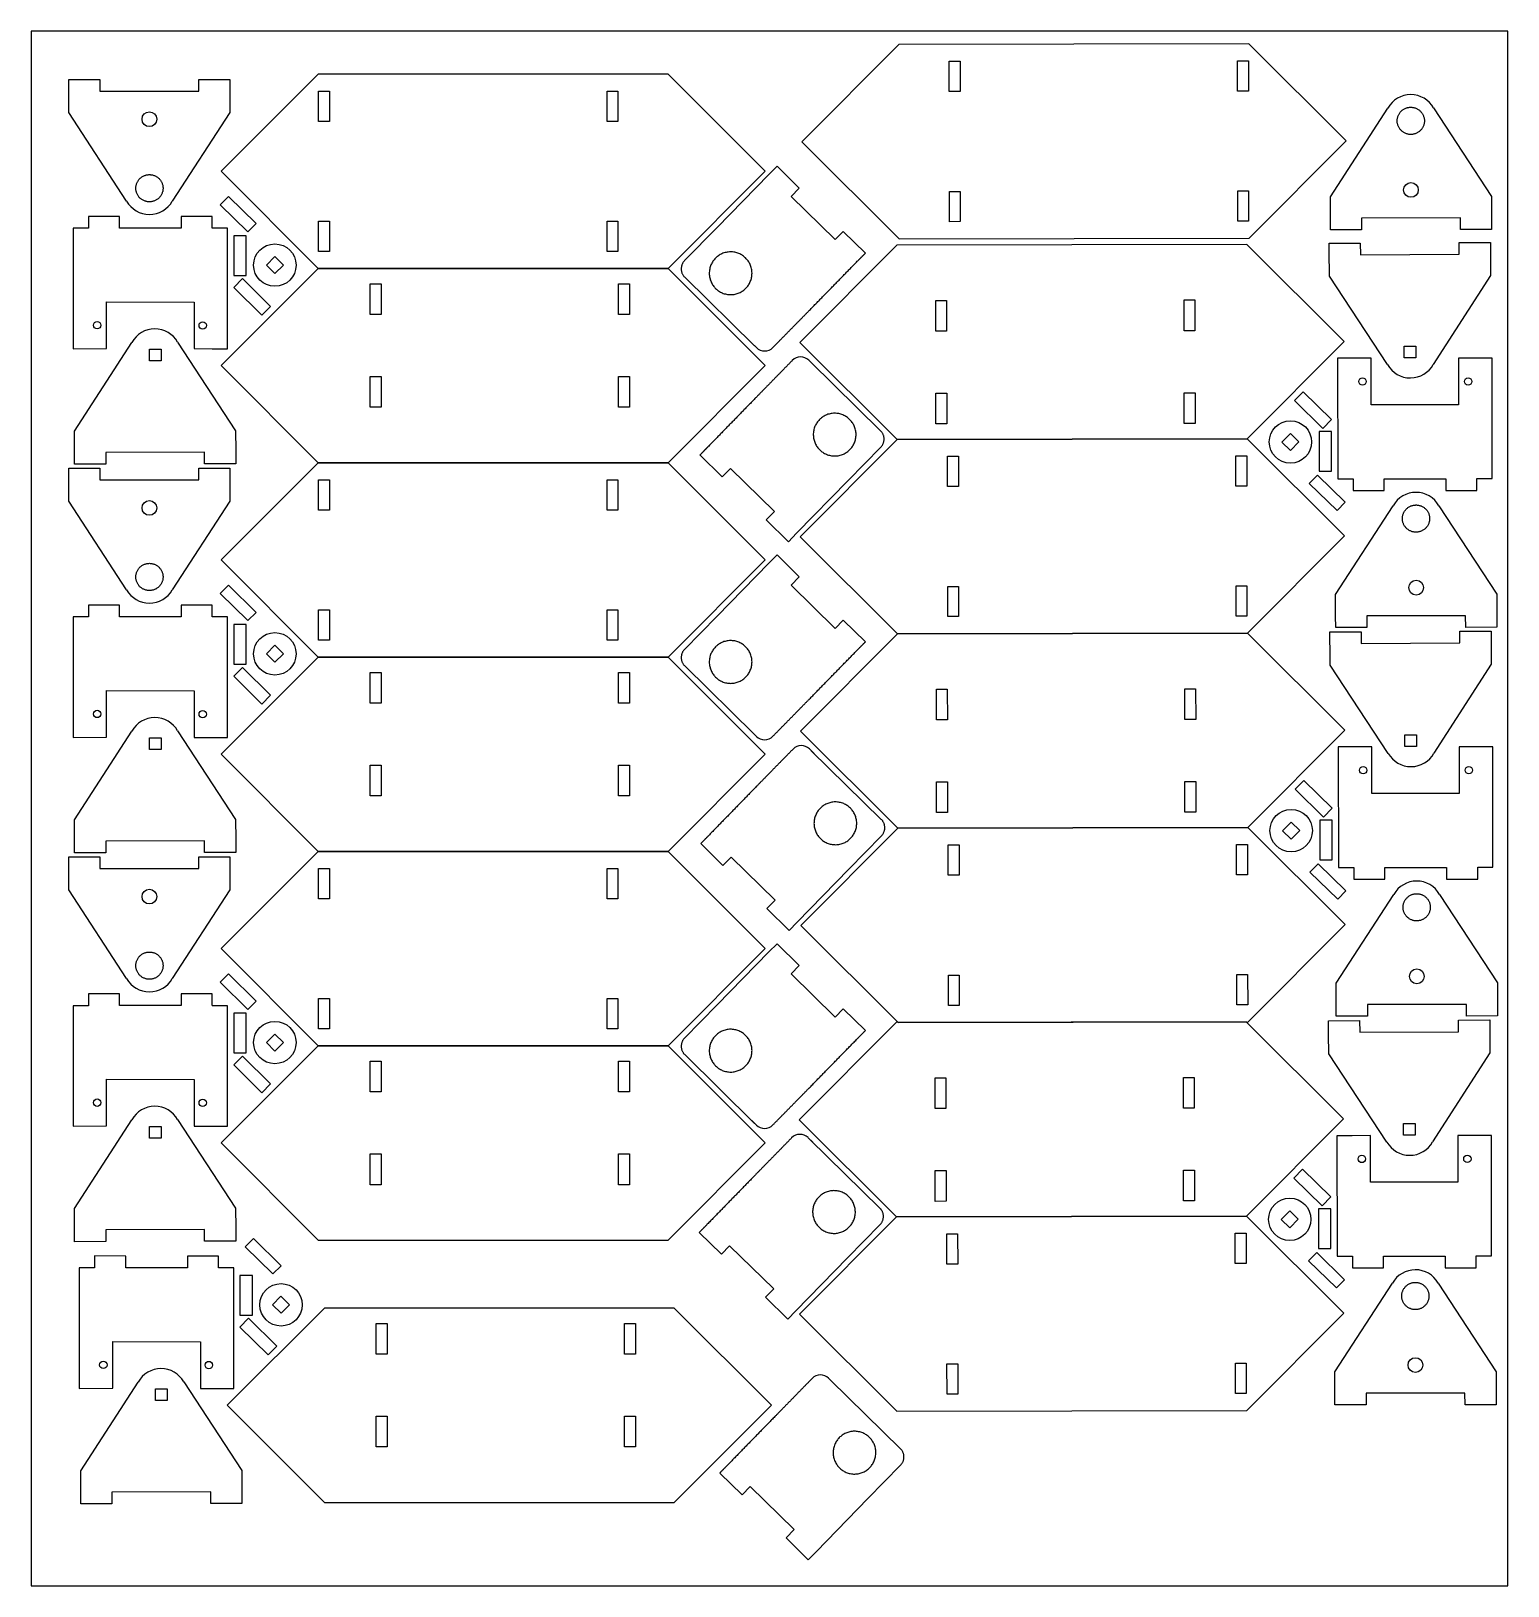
# Model space of a CAD drawing. Header units: millimetres. Extents: x -41 to 339, y 53 to 453.
import ezdxf

# ---------------------------------------------------------------- set-up
doc = ezdxf.new("R2010")
doc.units = ezdxf.units.MM
doc.header["$MEASUREMENT"] = 0
doc.layers.add('Default', color=18, linetype='Continuous', true_color=0x000000)
doc.layers.add('Make2D$visible$lines', color=18, linetype='Continuous', true_color=0x000000)

msp = doc.modelspace()

# ---------------------------------------------------------------- linework, layer by layer
at = {"layer": 'Default'}
for p, q in [((182.46, 449.45), (157.5, 424.41)), ((272.46, 449.61), (182.46, 449.45)), ((297.5, 424.65), (272.46, 449.61)), ((33.04, 441.83), (8.04, 416.83)), ((123.04, 441.83), (33.04, 441.83)), ((148.04, 416.83), (123.04, 441.83)), ((157.5, 424.41), (182.55, 399.45)), ((272.55, 399.61), (297.5, 424.65)), ((8.04, 416.83), (33.04, 391.83)), ((123.04, 391.83), (148.04, 416.83)), ((151.1, 418.1), (148.99, 415.96)), ((156.8, 412.49), (151.1, 418.1)), ((148.99, 415.96), (135.7, 402.37)), ((154.7, 410.35), (156.8, 412.49)), ((9.92, 410.35), (7.82, 408.21)), ((7.82, 408.21), (14.95, 401.2)), ((17.05, 403.34), (9.92, 410.35)), ((166.01, 399.22), (154.7, 410.35)), ((-18.1, 405.21), (-26.1, 405.22)), ((-26.1, 405.22), (-26.1, 402.15)), ((-18.1, 402.21), (-18.1, 405.21)), ((5.77, 405.17), (-2.23, 405.18)), ((-2.23, 405.18), (-2.23, 402.18)), ((5.77, 402.17), (5.77, 405.17)), ((-26.1, 402.15), (-30.05, 402.15)), ((-30.05, 402.15), (-30.05, 371.17)), ((-2.23, 402.18), (-18.1, 402.21)), ((9.72, 402.15), (5.77, 402.15)), ((9.72, 371.17), (9.72, 402.15)), ((14.95, 401.2), (17.05, 403.34)), ((135.7, 402.37), (127.29, 393.82)), ((168.11, 401.36), (166.01, 399.22)), ((173.82, 395.75), (168.11, 401.36)), ((181.94, 397.84), (156.99, 372.79)), ((271.94, 397.99), (181.94, 397.84)), ((182.55, 399.45), (272.55, 399.61)), ((296.99, 373.04), (271.94, 397.99)), ((33.04, 391.83), (8.04, 366.83)), ((33.04, 391.83), (123.04, 391.83)), ((123.04, 391.83), (33.04, 391.83)), ((148.04, 366.83), (123.04, 391.83)), ((127.33, 389.58), (145.33, 371.88)), ((-21.43, 371.21), (-21.41, 383.21)), ((-21.41, 383.21), (1.13, 383.18)), ((1.13, 383.18), (1.11, 371.18)), ((145.33, 371.88), (144.59, 372.61)), ((144.59, 372.61), (145.77, 371.44)), ((156.99, 372.79), (182.03, 347.84)), ((272.03, 347.99), (296.99, 373.04)), ((-30.05, 371.17), (-21.43, 371.21)), ((-10.41, 371.08), (-7.41, 371.08)), ((-10.41, 368.08), (-10.41, 371.08)), ((-7.41, 368.08), (-10.41, 368.08)), ((-7.41, 371.08), (-7.41, 368.08)), ((1.11, 371.18), (5.77, 371.17)), ((5.77, 371.17), (9.72, 371.17)), ((160.45, 367.03), (159.26, 368.19)), ((299.26, 368.71), (295.32, 368.7)), ((295.32, 368.7), (295.38, 337.72)), ((303.93, 368.71), (299.26, 368.71)), ((303.93, 356.71), (303.93, 368.71)), ((312.45, 368.82), (312.44, 371.82)), ((312.44, 371.82), (315.44, 371.82)), ((315.45, 368.82), (312.45, 368.82)), ((315.44, 371.82), (315.45, 368.82)), ((335.08, 368.77), (326.47, 368.71)), ((326.47, 368.71), (326.47, 356.71)), ((335.14, 337.79), (335.08, 368.77)), ((8.04, 366.83), (33.04, 341.83)), ((123.04, 341.83), (148.04, 366.83)), ((177.74, 350.08), (159.71, 367.75)), ((159.71, 367.75), (160.45, 367.03)), ((326.47, 356.71), (303.93, 356.71)), ((182.03, 347.84), (157.07, 322.79)), ((169.39, 337.27), (177.78, 345.84)), ((182.03, 347.84), (272.03, 347.99)), ((272.03, 347.99), (182.03, 347.84)), ((297.07, 323.04), (272.03, 347.99)), ((33.04, 341.83), (8.04, 316.83)), ((123.04, 341.83), (33.04, 341.83)), ((33.04, 341.83), (123.04, 341.83)), ((148.04, 316.83), (123.04, 341.83)), ((131.26, 343.83), (136.98, 338.23)), ((136.98, 338.23), (139.08, 340.37)), ((139.08, 340.37), (150.41, 329.26)), ((156.12, 323.67), (169.39, 337.27)), ((290.14, 338.66), (288.04, 336.52)), ((288.04, 336.52), (295.19, 329.52)), ((297.29, 331.66), (290.14, 338.66)), ((295.38, 337.72), (299.32, 337.73)), ((299.32, 337.71), (299.32, 334.71)), ((307.32, 334.71), (307.32, 337.71)), ((307.32, 337.71), (323.19, 337.71)), ((323.19, 337.71), (323.19, 334.71)), ((331.19, 337.78), (335.14, 337.79)), ((331.19, 334.71), (331.19, 337.78)), ((299.32, 334.71), (307.32, 334.71)), ((323.19, 334.71), (331.19, 334.71)), ((150.41, 329.26), (148.31, 327.12)), ((295.19, 329.52), (297.29, 331.66)), ((148.31, 327.12), (154.02, 321.52)), ((154.02, 321.52), (156.12, 323.67)), ((157.07, 322.79), (182.12, 297.84)), ((272.12, 297.99), (297.07, 323.04)), ((8.04, 316.83), (33.04, 291.83)), ((123.04, 291.83), (148.04, 316.83)), ((151.1, 318.1), (148.99, 315.96)), ((156.8, 312.49), (151.1, 318.1)), ((148.99, 315.96), (135.7, 302.37)), ((154.7, 310.35), (156.8, 312.49)), ((9.92, 310.35), (7.82, 308.21)), ((7.82, 308.21), (14.95, 301.2)), ((17.05, 303.34), (9.92, 310.35)), ((166.01, 299.22), (154.7, 310.35)), ((-18.1, 305.21), (-26.1, 305.22)), ((-26.1, 305.22), (-26.1, 302.15)), ((-18.1, 302.21), (-18.1, 305.21)), ((5.77, 305.17), (-2.23, 305.18)), ((-2.23, 305.18), (-2.23, 302.18)), ((5.77, 302.17), (5.77, 305.17)), ((-26.1, 302.15), (-30.05, 302.15)), ((-30.05, 302.15), (-30.05, 271.17)), ((-2.23, 302.18), (-18.1, 302.21)), ((9.72, 302.15), (5.77, 302.15)), ((9.72, 271.17), (9.72, 302.15)), ((14.95, 301.2), (17.05, 303.34)), ((135.7, 302.37), (127.29, 293.82)), ((168.11, 301.36), (166.01, 299.22)), ((173.82, 295.75), (168.11, 301.36)), ((182.12, 297.84), (157.16, 272.79)), ((182.12, 297.84), (272.12, 297.99)), ((272.12, 297.99), (182.12, 297.84)), ((297.16, 273.04), (272.12, 297.99)), ((33.04, 291.83), (8.04, 266.83)), ((123.04, 291.83), (33.04, 291.83)), ((33.04, 291.83), (123.04, 291.83)), ((148.04, 266.83), (123.04, 291.83)), ((127.33, 289.58), (145.33, 271.88)), ((-21.43, 271.21), (-21.41, 283.21)), ((-21.41, 283.21), (1.13, 283.18)), ((1.13, 283.18), (1.11, 271.18)), ((145.33, 271.88), (144.59, 272.61)), ((144.59, 272.61), (145.77, 271.44)), ((157.16, 272.79), (182.21, 247.84)), ((272.21, 247.99), (297.16, 273.04)), ((-30.05, 271.17), (-21.43, 271.21)), ((-10.41, 271.08), (-7.41, 271.08)), ((-10.41, 268.08), (-10.41, 271.08)), ((-7.41, 268.08), (-10.41, 268.08)), ((-7.41, 271.08), (-7.41, 268.08)), ((1.11, 271.18), (5.77, 271.17)), ((5.77, 271.17), (9.72, 271.17)), ((160.63, 267.03), (159.44, 268.19)), ((299.44, 268.71), (295.5, 268.7)), ((295.5, 268.7), (295.55, 237.72)), ((304.1, 268.71), (299.44, 268.71)), ((304.11, 256.71), (304.1, 268.71)), ((312.62, 268.82), (312.62, 271.82)), ((312.62, 271.82), (315.62, 271.82)), ((315.62, 268.82), (312.62, 268.82)), ((315.62, 271.82), (315.62, 268.82)), ((335.26, 268.77), (326.64, 268.71)), ((326.64, 268.71), (326.65, 256.72)), ((335.31, 237.79), (335.26, 268.77)), ((8.04, 266.83), (33.04, 241.83)), ((123.04, 241.83), (148.04, 266.83)), ((177.92, 250.08), (159.89, 267.75)), ((159.89, 267.75), (160.63, 267.03)), ((326.65, 256.72), (304.11, 256.71)), ((182.21, 247.84), (157.25, 222.79)), ((169.56, 237.27), (177.96, 245.84)), ((272.21, 247.99), (182.21, 247.84)), ((182.21, 247.84), (272.21, 247.99)), ((297.25, 223.04), (272.21, 247.99)), ((33.04, 241.83), (8.04, 216.83)), ((123.04, 241.83), (33.04, 241.83)), ((33.04, 241.83), (123.04, 241.83)), ((148.04, 216.83), (123.04, 241.83)), ((131.44, 243.83), (137.15, 238.23)), ((137.15, 238.23), (139.25, 240.37)), ((139.25, 240.37), (150.59, 229.26)), ((156.3, 223.67), (169.56, 237.27)), ((290.32, 238.66), (288.22, 236.52)), ((288.22, 236.52), (295.36, 229.52)), ((297.46, 231.66), (290.32, 238.66)), ((295.55, 237.72), (299.49, 237.73)), ((299.5, 237.71), (299.5, 234.71)), ((307.5, 234.71), (307.5, 237.71)), ((307.5, 237.71), (323.37, 237.71)), ((323.37, 237.71), (323.37, 234.71)), ((331.37, 237.78), (335.31, 237.79)), ((331.37, 234.71), (331.37, 237.78)), ((299.5, 234.71), (307.5, 234.71)), ((323.37, 234.71), (331.37, 234.71)), ((150.59, 229.26), (148.49, 227.12)), ((295.36, 229.52), (297.46, 231.66)), ((148.49, 227.12), (154.2, 221.52)), ((154.2, 221.52), (156.3, 223.67)), ((157.25, 222.79), (182.29, 197.84)), ((272.29, 197.99), (297.25, 223.04)), ((8.04, 216.83), (33.04, 191.83)), ((123.04, 191.83), (148.04, 216.83)), ((151.1, 218.1), (148.99, 215.96)), ((156.8, 212.49), (151.1, 218.1)), ((148.99, 215.96), (135.7, 202.37)), ((154.7, 210.35), (156.8, 212.49)), ((9.92, 210.35), (7.82, 208.21)), ((7.82, 208.21), (14.95, 201.2)), ((17.05, 203.34), (9.92, 210.35)), ((166.01, 199.22), (154.7, 210.35)), ((-18.1, 205.21), (-26.1, 205.22)), ((-26.1, 205.22), (-26.1, 202.15)), ((-18.1, 202.21), (-18.1, 205.21)), ((5.77, 205.17), (-2.23, 205.18)), ((-2.23, 205.18), (-2.23, 202.18)), ((5.77, 202.17), (5.77, 205.17)), ((-26.1, 202.15), (-30.05, 202.15)), ((-30.05, 202.15), (-30.05, 171.17)), ((-2.23, 202.18), (-18.1, 202.21)), ((9.72, 202.15), (5.77, 202.15)), ((9.72, 171.17), (9.72, 202.15)), ((14.95, 201.2), (17.05, 203.34)), ((135.7, 202.37), (127.29, 193.82)), ((168.11, 201.36), (166.01, 199.22)), ((173.82, 195.75), (168.11, 201.36)), ((181.77, 197.84), (156.81, 172.79)), ((271.77, 197.99), (181.77, 197.84)), ((182.29, 197.84), (272.29, 197.99)), ((296.81, 173.04), (271.77, 197.99)), ((33.04, 191.83), (8.04, 166.83)), ((33.04, 191.83), (123.04, 191.83)), ((123.04, 191.83), (33.04, 191.83)), ((148.04, 166.83), (123.04, 191.83)), ((127.33, 189.58), (145.33, 171.88)), ((-21.43, 171.21), (-21.41, 183.21)), ((-21.41, 183.21), (1.13, 183.18)), ((1.13, 183.18), (1.11, 171.18)), ((145.33, 171.88), (144.59, 172.61)), ((144.59, 172.61), (145.77, 171.44)), ((156.81, 172.79), (181.85, 147.84)), ((271.85, 147.99), (296.81, 173.04)), ((-30.05, 171.17), (-21.43, 171.21)), ((-10.41, 171.08), (-7.41, 171.08)), ((-10.41, 168.08), (-10.41, 171.08)), ((-7.41, 168.08), (-10.41, 168.08)), ((-7.41, 171.08), (-7.41, 168.08)), ((1.11, 171.18), (5.77, 171.17)), ((5.77, 171.17), (9.72, 171.17)), ((160.28, 167.03), (159.09, 168.19)), ((299.09, 168.7), (295.14, 168.7)), ((295.14, 168.7), (295.2, 137.72)), ((303.75, 168.71), (299.09, 168.7)), ((303.75, 156.71), (303.75, 168.71)), ((312.27, 168.82), (312.27, 171.82)), ((312.27, 171.82), (315.27, 171.82)), ((315.27, 168.82), (312.27, 168.82)), ((315.27, 171.82), (315.27, 168.82)), ((334.91, 168.77), (326.29, 168.71)), ((326.29, 168.71), (326.3, 156.71)), ((334.96, 137.79), (334.91, 168.77)), ((8.04, 166.83), (33.04, 141.83)), ((123.04, 141.83), (148.04, 166.83)), ((177.57, 150.08), (159.53, 167.75)), ((159.53, 167.75), (160.28, 167.03)), ((326.3, 156.71), (303.75, 156.71)), ((181.85, 147.84), (156.9, 122.79)), ((169.21, 137.27), (177.61, 145.84)), ((181.85, 147.84), (271.85, 147.99)), ((271.85, 147.99), (181.85, 147.84)), ((296.9, 123.04), (271.85, 147.99)), ((16.35, 142.27), (14.24, 140.13)), ((14.24, 140.13), (21.37, 133.12)), ((23.48, 135.26), (16.35, 142.27)), ((33.04, 141.83), (123.04, 141.83)), ((131.09, 143.83), (136.8, 138.23)), ((136.8, 138.23), (138.9, 140.37)), ((138.9, 140.37), (150.23, 129.26)), ((-24.5, 137.75), (-24.51, 134.68)), ((-16.5, 137.73), (-24.5, 137.75)), ((-16.51, 134.73), (-16.5, 137.73)), ((7.36, 137.7), (-0.64, 137.71)), ((-0.64, 137.71), (-0.64, 134.71)), ((7.36, 134.7), (7.36, 137.7)), ((155.95, 123.66), (169.21, 137.27)), ((289.97, 138.66), (287.87, 136.52)), ((287.87, 136.52), (295.01, 129.52)), ((297.11, 131.66), (289.97, 138.66)), ((295.2, 137.72), (299.14, 137.73)), ((299.15, 137.7), (299.15, 134.7)), ((307.15, 134.71), (307.15, 137.71)), ((307.15, 137.71), (323.02, 137.71)), ((323.02, 137.71), (323.02, 134.71)), ((331.02, 137.78), (334.96, 137.79)), ((331.02, 134.71), (331.02, 137.78)), ((-24.51, 134.68), (-28.46, 134.68)), ((-28.46, 134.68), (-28.46, 103.7)), ((-0.64, 134.71), (-16.51, 134.73)), ((11.31, 134.68), (7.36, 134.68)), ((11.31, 103.7), (11.31, 134.68)), ((21.37, 133.12), (23.48, 135.26)), ((299.15, 134.7), (307.15, 134.71)), ((323.02, 134.71), (331.02, 134.71)), ((150.23, 129.26), (148.13, 127.12)), ((295.01, 129.52), (297.11, 131.66)), ((34.63, 124.36), (9.63, 99.36)), ((124.63, 124.36), (34.63, 124.36)), ((149.63, 99.36), (124.63, 124.36)), ((148.13, 127.12), (153.85, 121.52)), ((153.85, 121.52), (155.95, 123.66)), ((156.9, 122.79), (181.94, 97.84)), ((271.94, 97.99), (296.9, 123.04)), ((-19.84, 103.74), (-19.82, 115.74)), ((-19.82, 115.74), (2.72, 115.7)), ((2.72, 115.7), (2.7, 103.7)), ((165.55, 105.12), (164.37, 106.28)), ((182.84, 88.18), (164.81, 105.84)), ((164.81, 105.84), (165.55, 105.12)), ((-28.46, 103.7), (-19.84, 103.74)), ((-8.82, 103.61), (-5.82, 103.61)), ((-8.82, 100.61), (-8.82, 103.61)), ((-5.82, 100.61), (-8.82, 100.61)), ((-5.82, 103.61), (-5.82, 100.61)), ((2.7, 103.7), (7.36, 103.7)), ((7.36, 103.7), (11.31, 103.7)), ((9.63, 99.36), (34.63, 74.36)), ((124.63, 74.36), (149.63, 99.36)), ((181.94, 97.84), (271.94, 97.99)), ((136.36, 81.92), (142.08, 76.32)), ((174.49, 75.36), (182.89, 83.93)), ((142.08, 76.32), (144.18, 78.46)), ((144.18, 78.46), (155.51, 67.36)), ((34.63, 74.36), (124.63, 74.36)), ((161.22, 61.76), (174.49, 75.36)), ((155.51, 67.36), (153.41, 65.21)), ((153.41, 65.21), (159.13, 59.61)), ((159.13, 59.61), (161.22, 61.76))]:
    msp.add_line(p, q, dxfattribs=at)
for points in [[(-40.85, 52.88), (339.15, 52.88), (339.15, 452.88), (-40.85, 452.88)], [(198.18, 437.31), (195.38, 437.3), (195.37, 445.1), (198.17, 445.11)], [(272.38, 437.44), (269.58, 437.43), (269.57, 445.23), (272.37, 445.24)], [(33.14, 437.46), (35.94, 437.46), (35.94, 429.66), (33.14, 429.66)], [(107.34, 437.46), (110.14, 437.46), (110.14, 429.66), (107.34, 429.66)], [(198.24, 403.85), (195.44, 403.84), (195.43, 411.64), (198.23, 411.65)], [(272.44, 403.98), (269.64, 403.97), (269.63, 411.77), (272.43, 411.78)], [(33.14, 404), (35.94, 404), (35.94, 396.2), (33.14, 396.2)], [(107.34, 404), (110.14, 404), (110.14, 396.2), (107.34, 396.2)], [(14.51, 400.21), (11.31, 400.21), (11.31, 390.01), (14.51, 390.01)], [(21.85, 394.86), (19.68, 392.65), (21.89, 390.48), (24.06, 392.69)], [(13.52, 389.19), (11.28, 386.91), (18.55, 379.76), (20.79, 382.04)], [(46.39, 379.97), (46.39, 387.87), (49.19, 387.87), (49.19, 379.97)], [(110.29, 387.87), (113.09, 387.87), (113.09, 379.97), (110.29, 379.97)], [(191.93, 375.68), (191.92, 383.58), (194.72, 383.59), (194.73, 375.69)], [(255.82, 383.7), (258.62, 383.7), (258.63, 375.8), (255.83, 375.8)], [(49.19, 356.1), (46.39, 356.1), (46.39, 364), (49.19, 364)], [(113.09, 364), (113.09, 356.1), (110.29, 356.1), (110.29, 364)], [(291.55, 350.67), (293.79, 352.96), (286.5, 360.1), (284.26, 357.81)], [(194.77, 351.82), (191.97, 351.81), (191.96, 359.71), (194.76, 359.72)], [(258.66, 359.83), (258.67, 351.93), (255.87, 351.93), (255.86, 359.83)], [(283.23, 344.99), (285.39, 347.2), (283.18, 349.37), (281.01, 347.16)], [(290.58, 339.66), (293.78, 339.66), (293.76, 349.86), (290.56, 349.86)], [(197.75, 335.69), (194.95, 335.69), (194.94, 343.49), (197.74, 343.49)], [(271.95, 335.82), (269.15, 335.82), (269.14, 343.62), (271.94, 343.62)], [(33.14, 337.46), (35.94, 337.46), (35.94, 329.66), (33.14, 329.66)], [(107.34, 337.46), (110.14, 337.46), (110.14, 329.66), (107.34, 329.66)], [(197.81, 302.23), (195.01, 302.23), (195, 310.03), (197.8, 310.03)], [(272.01, 302.36), (269.21, 302.36), (269.2, 310.16), (272, 310.16)], [(33.14, 304), (35.94, 304), (35.94, 296.2), (33.14, 296.2)], [(107.34, 304), (110.14, 304), (110.14, 296.2), (107.34, 296.2)], [(14.51, 300.21), (11.31, 300.21), (11.31, 290.01), (14.51, 290.01)], [(21.85, 294.86), (19.68, 292.65), (21.89, 290.48), (24.06, 292.69)], [(13.52, 289.19), (11.28, 286.91), (18.55, 279.76), (20.79, 282.04)], [(46.39, 279.97), (46.39, 287.87), (49.19, 287.87), (49.19, 279.97)], [(110.29, 287.87), (113.09, 287.87), (113.09, 279.97), (110.29, 279.97)], [(192.11, 275.68), (192.09, 283.58), (194.89, 283.59), (194.91, 275.69)], [(255.99, 283.7), (258.79, 283.7), (258.81, 275.8), (256.01, 275.8)], [(49.19, 256.1), (46.39, 256.1), (46.39, 264), (49.19, 264)], [(113.09, 264), (113.09, 256.1), (110.29, 256.1), (110.29, 264)], [(291.73, 250.67), (293.97, 252.96), (286.68, 260.1), (284.44, 257.81)], [(194.95, 251.82), (192.15, 251.81), (192.14, 259.71), (194.94, 259.72)], [(258.84, 259.83), (258.85, 251.93), (256.05, 251.93), (256.04, 259.83)], [(283.4, 244.99), (285.57, 247.2), (283.36, 249.37), (281.19, 247.16)], [(290.76, 239.66), (293.96, 239.66), (293.94, 249.86), (290.74, 249.86)], [(197.93, 235.69), (195.13, 235.69), (195.11, 243.49), (197.91, 243.49)], [(272.13, 235.82), (269.33, 235.82), (269.31, 243.62), (272.11, 243.62)], [(33.14, 237.46), (35.94, 237.46), (35.94, 229.66), (33.14, 229.66)], [(107.34, 237.46), (110.14, 237.46), (110.14, 229.66), (107.34, 229.66)], [(197.99, 202.23), (195.19, 202.23), (195.17, 210.03), (197.97, 210.03)], [(272.19, 202.37), (269.39, 202.36), (269.37, 210.16), (272.17, 210.17)], [(33.14, 204), (35.94, 204), (35.94, 196.2), (33.14, 196.2)], [(107.34, 204), (110.14, 204), (110.14, 196.2), (107.34, 196.2)], [(14.51, 200.21), (11.31, 200.21), (11.31, 190.01), (14.51, 190.01)], [(21.85, 194.86), (19.68, 192.65), (21.89, 190.48), (24.06, 192.69)], [(13.52, 189.19), (11.28, 186.91), (18.55, 179.76), (20.79, 182.04)], [(46.39, 179.97), (46.39, 187.87), (49.19, 187.87), (49.19, 179.97)], [(110.29, 187.87), (113.09, 187.87), (113.09, 179.97), (110.29, 179.97)], [(191.75, 175.68), (191.74, 183.58), (194.54, 183.59), (194.55, 175.69)], [(255.64, 183.69), (258.44, 183.7), (258.45, 175.8), (255.65, 175.79)], [(49.19, 156.1), (46.39, 156.1), (46.39, 164), (49.19, 164)], [(113.09, 164), (113.09, 156.1), (110.29, 156.1), (110.29, 164)], [(291.37, 150.67), (293.61, 152.96), (286.33, 160.1), (284.09, 157.81)], [(194.6, 151.82), (191.8, 151.81), (191.78, 159.71), (194.58, 159.72)], [(258.48, 159.83), (258.5, 151.93), (255.7, 151.93), (255.68, 159.83)], [(283.05, 144.99), (285.22, 147.2), (283, 149.37), (280.83, 147.16)], [(290.4, 139.65), (293.6, 139.66), (293.58, 149.86), (290.38, 149.85)], [(197.58, 135.69), (194.78, 135.69), (194.76, 143.49), (197.56, 143.49)], [(271.78, 135.82), (268.98, 135.82), (268.96, 143.62), (271.76, 143.62)], [(16.1, 132.73), (12.9, 132.73), (12.9, 122.53), (16.1, 122.53)], [(23.44, 127.39), (21.27, 125.18), (23.48, 123), (25.65, 125.21)], [(15.11, 121.72), (12.87, 119.44), (20.14, 112.28), (22.38, 114.57)], [(47.98, 112.5), (47.98, 120.4), (50.78, 120.4), (50.78, 112.5)], [(111.88, 120.4), (114.68, 120.4), (114.68, 112.5), (111.88, 112.5)], [(197.63, 102.23), (194.83, 102.23), (194.82, 110.03), (197.62, 110.03)], [(271.83, 102.36), (269.03, 102.36), (269.02, 110.16), (271.82, 110.16)], [(50.78, 88.63), (47.98, 88.63), (47.98, 96.53), (50.78, 96.53)], [(114.68, 96.53), (114.68, 88.63), (111.88, 88.63), (111.88, 96.53)]]:
    msp.add_lwpolyline(points, close=True, dxfattribs=at)
for centre, radius in [((-10.4, 430.21), 1.9), ((314.19, 412.02), 1.9), ((21.87, 392.67), 5.45), ((-23.85, 377.2), 0.95), ((3.31, 377.16), 0.95), ((301.74, 362.72), 0.95), ((328.9, 362.73), 0.95), ((283.2, 347.18), 5.45), ((-10.4, 330.21), 1.9), ((315.54, 309.69), 1.9), ((21.87, 292.67), 5.45), ((-23.85, 277.2), 0.95), ((3.31, 277.16), 0.95), ((301.91, 262.72), 0.95), ((329.08, 262.73), 0.95), ((283.38, 247.18), 5.45), ((-10.4, 230.21), 1.9), ((315.71, 209.69), 1.9), ((21.87, 192.67), 5.45), ((-23.85, 177.2), 0.95), ((3.31, 177.16), 0.95), ((301.56, 162.72), 0.95), ((328.72, 162.73), 0.95), ((283.03, 147.18), 5.45), ((23.46, 125.19), 5.45), ((-22.26, 109.73), 0.95), ((4.9, 109.69), 0.95), ((315.36, 109.69), 1.9)]:
    msp.add_circle(centre, radius, dxfattribs=at)
for centre, start, end in [((147.88, 373.58), 225.4801, 315.4801), ((157.16, 366.05), 45.5811, 135.5811), ((147.88, 273.58), 225.4801, 315.4801), ((157.34, 266.05), 45.5811, 135.5811), ((147.88, 173.58), 225.4801, 315.4801), ((156.99, 166.05), 45.5811, 135.5811), ((162.27, 104.14), 45.5811, 135.5811)]:
    msp.add_arc(centre, 3, start, end, dxfattribs=at)
for points in [[(135.23, 394.43), (139.08, 398.35), (143.01, 394.5), (146.93, 390.64), (143.07, 386.72), (139.21, 382.8), (135.29, 386.65), (131.37, 390.51), (135.23, 394.43)], [(169.85, 345.22), (166, 341.29), (162.07, 345.14), (158.14, 348.99), (161.99, 352.91), (165.84, 356.84), (169.77, 352.99), (173.7, 349.14), (169.85, 345.22)], [(135.23, 294.43), (139.08, 298.35), (143.01, 294.5), (146.93, 290.64), (143.07, 286.72), (139.21, 282.8), (135.29, 286.65), (131.37, 290.51), (135.23, 294.43)], [(170.03, 245.22), (166.18, 241.29), (162.25, 245.14), (158.32, 248.99), (162.17, 252.91), (166.02, 256.84), (169.95, 252.99), (173.88, 249.14), (170.03, 245.22)], [(135.23, 194.43), (139.08, 198.35), (143.01, 194.5), (146.93, 190.64), (143.07, 186.72), (139.21, 182.8), (135.29, 186.65), (131.37, 190.51), (135.23, 194.43)], [(169.67, 145.22), (165.83, 141.29), (161.9, 145.14), (157.97, 148.99), (161.82, 152.91), (165.67, 156.84), (169.6, 152.99), (173.52, 149.14), (169.67, 145.22)], [(174.95, 83.31), (171.1, 79.38), (167.17, 83.23), (163.25, 87.08), (167.1, 91.01), (170.94, 94.93), (174.87, 91.08), (178.8, 87.24), (174.95, 83.31)]]:
    msp.add_rational_spline(points, [1, 0.707106781187, 1, 0.707106781187, 1, 0.707106781187, 1, 0.707106781187, 1], degree=2, knots=[0, 0, 0, 3.926991, 3.926991, 7.853982, 7.853982, 11.780972, 11.780972, 15.707963, 15.707963, 15.707963], dxfattribs=at)
for points in [[(127.29, 393.82), (125.19, 391.68), (127.33, 389.58)], [(177.78, 345.84), (179.88, 347.98), (177.74, 350.08)], [(127.29, 293.82), (125.19, 291.68), (127.33, 289.58)], [(177.96, 245.84), (180.06, 247.99), (177.92, 250.08)], [(127.29, 193.82), (125.19, 191.68), (127.33, 189.58)], [(177.61, 145.84), (179.71, 147.98), (177.57, 150.08)], [(182.89, 83.93), (184.99, 86.08), (182.84, 88.18)]]:
    msp.add_rational_spline(points, [1, 0.707106781187, 1], degree=2, dxfattribs=at)
for points in [[(150.02, 371.47), (154.22, 375.75), (158.43, 380.03), (165.07, 386.82), (171.71, 393.61), (172.77, 394.68), (173.82, 395.75)], [(155.02, 368.15), (150.82, 363.86), (146.63, 359.58), (139.99, 352.77), (133.36, 345.97), (132.31, 344.9), (131.26, 343.83)], [(150.02, 271.47), (154.22, 275.75), (158.43, 280.03), (165.07, 286.82), (171.71, 293.61), (172.77, 294.68), (173.82, 295.75)], [(155.2, 268.15), (151, 263.86), (146.8, 259.58), (140.17, 252.77), (133.54, 245.97), (132.49, 244.9), (131.44, 243.83)], [(150.02, 171.47), (154.22, 175.75), (158.43, 180.03), (165.07, 186.82), (171.71, 193.61), (172.77, 194.68), (173.82, 195.75)], [(154.85, 168.15), (150.65, 163.86), (146.45, 159.58), (139.82, 152.77), (133.19, 145.97), (132.14, 144.9), (131.09, 143.83)], [(160.12, 106.24), (155.92, 101.95), (151.73, 97.67), (145.09, 90.87), (138.46, 84.06), (137.41, 82.99), (136.36, 81.92)]]:
    msp.add_open_spline(points, degree=2, knots=[542.071692, 542.071692, 542.071692, 552.317692, 552.317692, 572.375499, 572.375499, 575.61481, 575.61481, 575.61481], dxfattribs=at)
at = {"layer": 'Make2D$visible$lines'}
for p, q in [((-31.13, 437.45), (-31.13, 440.45)), ((-31.13, 440.45), (-23.13, 440.45)), ((-23.13, 440.45), (-23.13, 437.45)), ((2.33, 437.45), (2.33, 440.45)), ((2.33, 440.45), (10.33, 440.45)), ((10.33, 440.45), (10.33, 437.45)), ((-23.13, 437.45), (2.33, 437.45)), ((10.33, 437.45), (10.33, 431.95)), ((293.46, 410.25), (308.27, 433.08)), ((320.04, 433.1), (334.92, 410.32)), ((-16.28, 409.14), (-31.13, 431.95)), ((10.33, 431.95), (-4.51, 409.14)), ((293.47, 404.75), (293.46, 410.25)), ((293.48, 401.75), (293.47, 404.75)), ((326.93, 404.8), (301.47, 404.76)), ((301.47, 404.76), (301.48, 401.76)), ((326.94, 401.8), (326.93, 404.8)), ((334.93, 404.82), (334.94, 401.82)), ((301.48, 401.76), (293.48, 401.75)), ((334.94, 401.82), (326.94, 401.8)), ((293.17, 398.29), (301.17, 398.33)), ((293.19, 395.29), (293.17, 398.29)), ((301.17, 398.33), (301.19, 395.33)), ((326.63, 398.46), (334.63, 398.5)), ((326.65, 395.46), (326.63, 398.46)), ((334.63, 398.5), (334.65, 395.5)), ((301.19, 395.33), (326.65, 395.46)), ((334.65, 395.5), (334.68, 390.01)), ((308.18, 367.06), (293.22, 389.79)), ((334.68, 390.01), (319.95, 367.12)), ((-29.68, 349.93), (-14.91, 372.79)), ((-3.14, 372.83), (11.78, 350.08)), ((-29.66, 344.43), (-29.68, 349.93)), ((-29.65, 341.43), (-29.66, 344.43)), ((3.8, 344.55), (-21.66, 344.46)), ((-21.66, 344.46), (-21.65, 341.46)), ((3.81, 341.55), (3.8, 344.55)), ((11.8, 344.58), (11.81, 341.58)), ((-31.13, 337.45), (-31.13, 340.45)), ((-31.13, 340.45), (-23.13, 340.45)), ((-21.65, 341.46), (-29.65, 341.43)), ((-23.13, 340.45), (-23.13, 337.45)), ((2.33, 337.45), (2.33, 340.45)), ((2.33, 340.45), (10.33, 340.45)), ((11.81, 341.58), (3.81, 341.55)), ((10.33, 340.45), (10.33, 337.45)), ((-23.13, 337.45), (2.33, 337.45)), ((10.33, 337.45), (10.33, 331.95)), ((-16.28, 309.14), (-31.13, 331.95)), ((10.33, 331.95), (-4.51, 309.14)), ((294.81, 307.92), (309.62, 330.75)), ((321.39, 330.77), (336.27, 307.99)), ((294.82, 302.42), (294.81, 307.92)), ((294.83, 299.42), (294.82, 302.42)), ((328.28, 302.48), (302.82, 302.44)), ((302.82, 302.44), (302.83, 299.44)), ((328.29, 299.48), (328.28, 302.48)), ((336.28, 302.5), (336.29, 299.5)), ((293.35, 298.29), (301.35, 298.33)), ((293.37, 295.29), (293.35, 298.29)), ((302.83, 299.44), (294.83, 299.42)), ((301.35, 298.33), (301.37, 295.33)), ((326.81, 298.46), (334.81, 298.5)), ((326.82, 295.46), (326.81, 298.46)), ((336.29, 299.5), (328.29, 299.48)), ((334.81, 298.5), (334.82, 295.5)), ((301.37, 295.33), (326.82, 295.46)), ((334.82, 295.5), (334.85, 290.01)), ((308.36, 267.06), (293.39, 289.79)), ((334.85, 290.01), (320.13, 267.12)), ((-29.68, 249.93), (-14.91, 272.79)), ((-3.14, 272.83), (11.78, 250.08)), ((-29.66, 244.43), (-29.68, 249.93)), ((-29.65, 241.43), (-29.66, 244.43)), ((3.8, 244.55), (-21.66, 244.46)), ((-21.66, 244.46), (-21.65, 241.46)), ((3.81, 241.55), (3.8, 244.55)), ((11.8, 244.58), (11.81, 241.58)), ((-31.13, 237.45), (-31.13, 240.45)), ((-31.13, 240.45), (-23.13, 240.45)), ((-21.65, 241.46), (-29.65, 241.43)), ((-23.13, 240.45), (-23.13, 237.45)), ((2.33, 237.45), (2.33, 240.45)), ((2.33, 240.45), (10.33, 240.45)), ((11.81, 241.58), (3.81, 241.55)), ((10.33, 240.45), (10.33, 237.45)), ((-23.13, 237.45), (2.33, 237.45)), ((10.33, 237.45), (10.33, 231.95)), ((-16.28, 209.14), (-31.13, 231.95)), ((10.33, 231.95), (-4.51, 209.14)), ((294.99, 207.92), (309.79, 230.75)), ((321.56, 230.77), (336.45, 208)), ((295, 202.42), (294.99, 207.92)), ((295, 199.42), (295, 202.42)), ((328.46, 202.48), (303, 202.44)), ((303, 202.44), (303, 199.44)), ((328.46, 199.48), (328.46, 202.48)), ((336.46, 202.5), (336.46, 199.5)), ((293, 198.29), (301, 198.33)), ((293.01, 195.29), (293, 198.29)), ((303, 199.44), (295, 199.42)), ((301, 198.33), (301.01, 195.33)), ((326.46, 198.46), (334.46, 198.5)), ((326.47, 195.46), (326.46, 198.46)), ((336.46, 199.5), (328.46, 199.48)), ((334.46, 198.5), (334.47, 195.5)), ((301.01, 195.33), (326.47, 195.46)), ((334.47, 195.5), (334.5, 190)), ((308, 167.06), (293.04, 189.79)), ((334.5, 190), (319.78, 167.12)), ((-29.68, 149.93), (-14.91, 172.79)), ((-3.14, 172.83), (11.78, 150.08)), ((-29.66, 144.43), (-29.68, 149.93)), ((-29.65, 141.43), (-29.66, 144.43)), ((3.8, 144.55), (-21.66, 144.46)), ((-21.66, 144.46), (-21.65, 141.46)), ((3.81, 141.55), (3.8, 144.55)), ((11.8, 144.58), (11.81, 141.58)), ((-21.65, 141.46), (-29.65, 141.43)), ((11.81, 141.58), (3.81, 141.55)), ((294.64, 107.92), (309.44, 130.75)), ((321.21, 130.77), (336.1, 107.99)), ((-28.09, 82.46), (-13.32, 105.32)), ((-1.55, 105.36), (13.37, 82.6)), ((294.65, 102.42), (294.64, 107.92)), ((294.65, 99.42), (294.65, 102.42)), ((328.1, 102.48), (302.65, 102.44)), ((302.65, 102.44), (302.65, 99.44)), ((328.11, 99.48), (328.1, 102.48)), ((336.1, 102.49), (336.11, 99.49)), ((302.65, 99.44), (294.65, 99.42)), ((336.11, 99.49), (328.11, 99.48)), ((-28.07, 76.96), (-28.09, 82.46)), ((-28.06, 73.96), (-28.07, 76.96)), ((5.39, 77.08), (-20.07, 76.99)), ((-20.07, 76.99), (-20.06, 73.99)), ((5.4, 74.08), (5.39, 77.08)), ((13.39, 77.1), (13.4, 74.1)), ((-20.06, 73.99), (-28.06, 73.96)), ((13.4, 74.1), (5.4, 74.08))]:
    msp.add_line(p, q, dxfattribs=at)
for centre, start, end in [((314.16, 429.78), 29.4068, 150.795), ((-10.4, 412.45), 209.3059, 330.6941), ((-9.01, 369.51), 29.5037, 150.8919), ((314.05, 370.4), 209.6046, 330.9928), ((315.51, 327.46), 29.4068, 150.795), ((-10.4, 312.45), 209.3059, 330.6941), ((-9.01, 269.51), 29.5037, 150.8919), ((314.22, 270.4), 209.6046, 330.9928), ((315.68, 227.46), 29.4068, 150.795), ((-10.4, 212.45), 209.3059, 330.6941), ((-9.01, 169.51), 29.5037, 150.8919), ((313.87, 170.4), 209.6046, 330.9928), ((315.33, 127.46), 29.4068, 150.795), ((-7.42, 102.03), 29.5037, 150.8919)]:
    msp.add_arc(centre, 6.75, start, end, dxfattribs=at)
for points in [[(-31.13, 431.95), (-31.13, 434.7), (-31.13, 437.45)], [(334.92, 410.32), (334.93, 407.57), (334.93, 404.82)], [(293.22, 389.79), (293.2, 392.54), (293.19, 395.29)], [(11.78, 350.08), (11.79, 347.33), (11.8, 344.58)], [(-31.13, 331.95), (-31.13, 334.7), (-31.13, 337.45)], [(336.27, 307.99), (336.28, 305.25), (336.28, 302.5)], [(293.39, 289.79), (293.38, 292.54), (293.37, 295.29)], [(11.78, 250.08), (11.79, 247.33), (11.8, 244.58)], [(-31.13, 231.95), (-31.13, 234.7), (-31.13, 237.45)], [(336.45, 208), (336.45, 205.25), (336.46, 202.5)], [(293.04, 189.79), (293.03, 192.54), (293.01, 195.29)], [(11.78, 150.08), (11.79, 147.33), (11.8, 144.58)], [(336.1, 107.99), (336.1, 105.24), (336.1, 102.49)], [(13.37, 82.6), (13.38, 79.85), (13.39, 77.1)]]:
    msp.add_open_spline(points, degree=2, dxfattribs=at)
for points in [[(310.66, 429.78), (310.66, 426.28), (314.16, 426.28), (317.66, 426.29), (317.66, 429.79), (317.65, 433.29), (314.15, 433.28), (310.65, 433.28), (310.66, 429.78)], [(-6.9, 412.45), (-6.9, 415.95), (-10.4, 415.95), (-13.9, 415.95), (-13.9, 412.45), (-13.9, 408.95), (-10.4, 408.95), (-6.9, 408.95), (-6.9, 412.45)], [(312.01, 327.45), (312.01, 323.95), (315.51, 323.96), (319.01, 323.97), (319.01, 327.47), (319, 330.97), (315.5, 330.96), (312, 330.95), (312.01, 327.45)], [(-6.9, 312.45), (-6.9, 315.95), (-10.4, 315.95), (-13.9, 315.95), (-13.9, 312.45), (-13.9, 308.95), (-10.4, 308.95), (-6.9, 308.95), (-6.9, 312.45)], [(312.18, 227.45), (312.19, 223.95), (315.69, 223.96), (319.19, 223.97), (319.18, 227.47), (319.18, 230.97), (315.68, 230.96), (312.18, 230.95), (312.18, 227.45)], [(-6.9, 212.45), (-6.9, 215.95), (-10.4, 215.95), (-13.9, 215.95), (-13.9, 212.45), (-13.9, 208.95), (-10.4, 208.95), (-6.9, 208.95), (-6.9, 212.45)], [(311.83, 127.45), (311.84, 123.95), (315.34, 123.96), (318.84, 123.96), (318.83, 127.46), (318.83, 130.96), (315.33, 130.96), (311.83, 130.95), (311.83, 127.45)]]:
    msp.add_rational_spline(points, [1, 0.707106781187, 1, 0.707106781187, 1, 0.707106781187, 1, 0.707106781187, 1], degree=2, knots=[0, 0, 0, 5.497787, 5.497787, 10.995574, 10.995574, 16.493361, 16.493361, 21.991149, 21.991149, 21.991149], dxfattribs=at)

doc.saveas('drawing.dxf')
